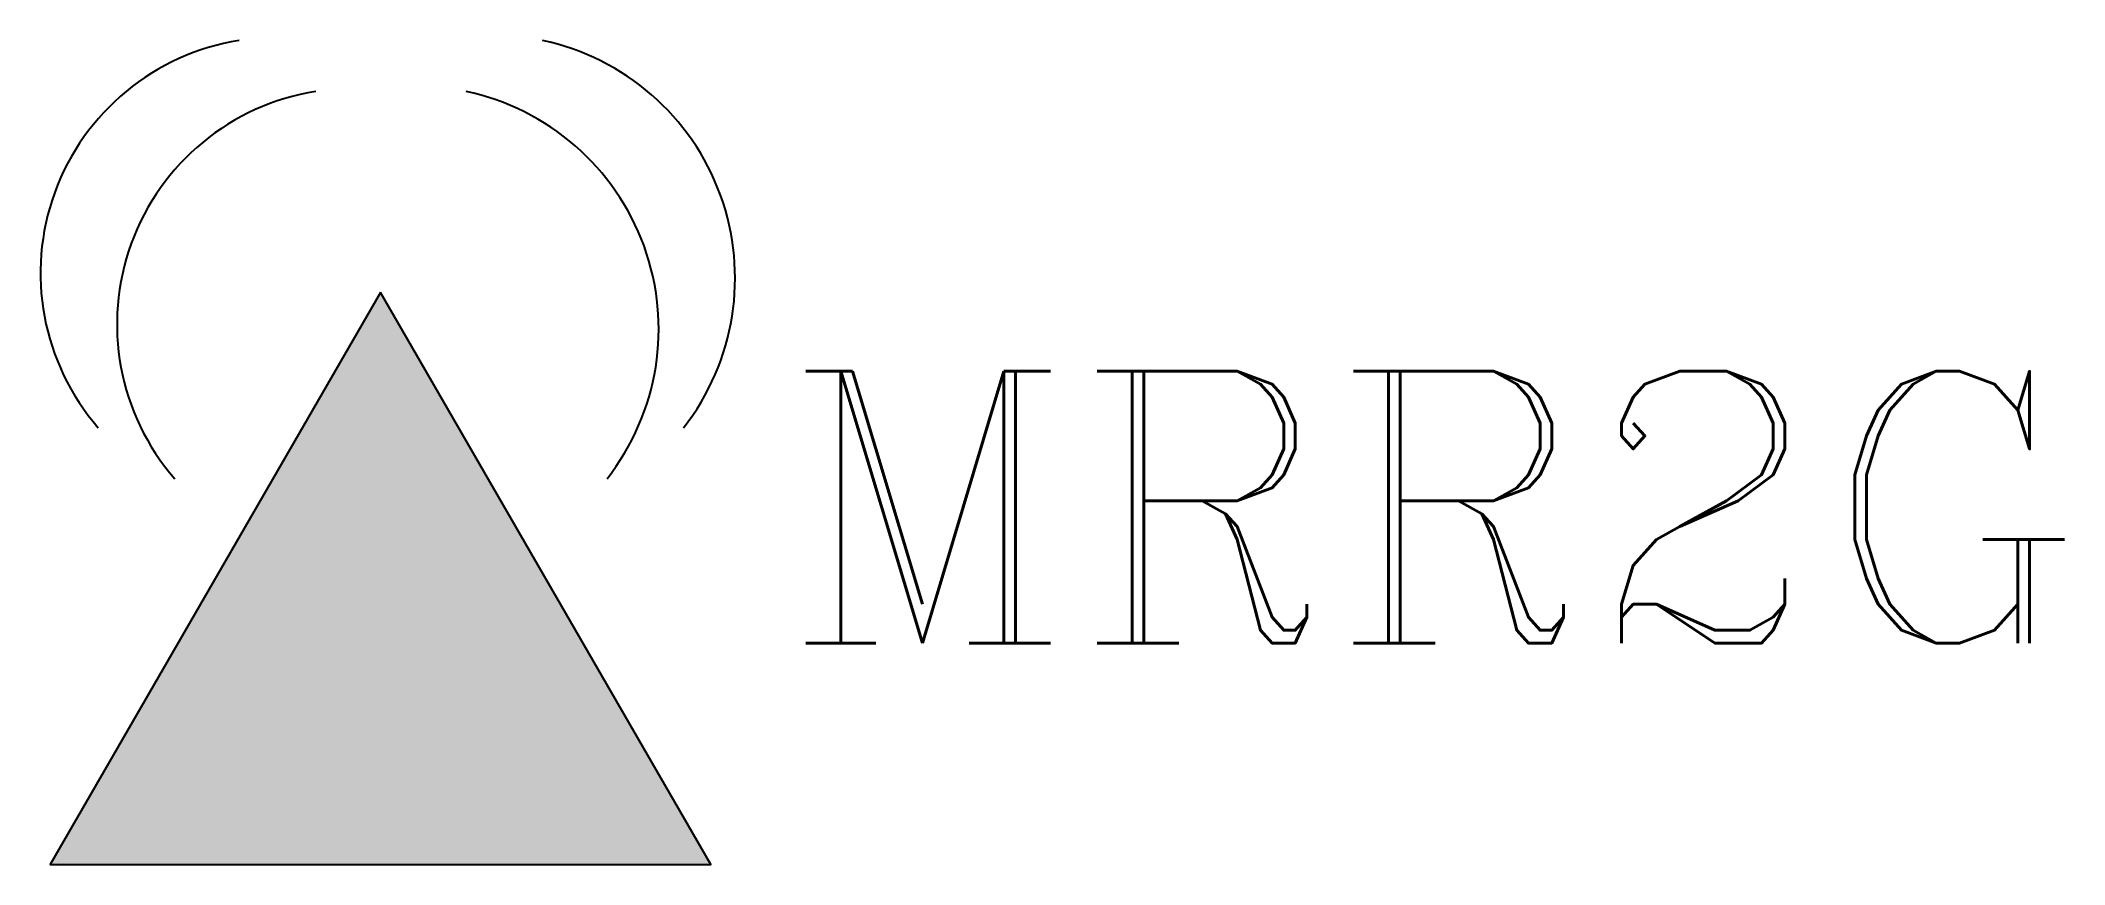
# Model space of a CAD drawing. Header units: inches. Extents: x -4.7 to 23.2, y 0 to 11.4.
import ezdxf

# ---------------------------------------------------------------- set-up
doc = ezdxf.new("R2010")
doc.units = ezdxf.units.IN
doc.header["$LTSCALE"] = 48
doc.header["$MEASUREMENT"] = 0

msp = doc.modelspace()

# ---------------------------------------------------------------- hatches: boundary and pattern name
msp.add_hatch(color=256).paths.add_polyline_path([(-4.555, 0), (4.555, 0), (0, 7.89)])

# ---------------------------------------------------------------- linework, layer by layer
msp.add_lwpolyline([(0, 7.89), (-4.555, 0), (4.555, 0)], close=True)
for centre, radius, start, end in [((-1.437, 8.155), 3.25, 99.024, 220.976), ((1.542, 8.088), 3.35, 321.952, 78.048), ((-0.382, 7.452), 3.25, 99.024, 220.976), ((0.488, 7.385), 3.35, 321.952, 78.048)]:
    msp.add_arc(centre, radius, start, end)

# ---------------------------------------------------------------- texts
at = {"insert": (5.546, 6.803), "char_height": 3.75, "width": 10.65286, "attachment_point": 1}
msp.add_mtext('{\\Fcomplex|c0;MRR2G}', dxfattribs=at)

doc.saveas('drawing.dxf')
